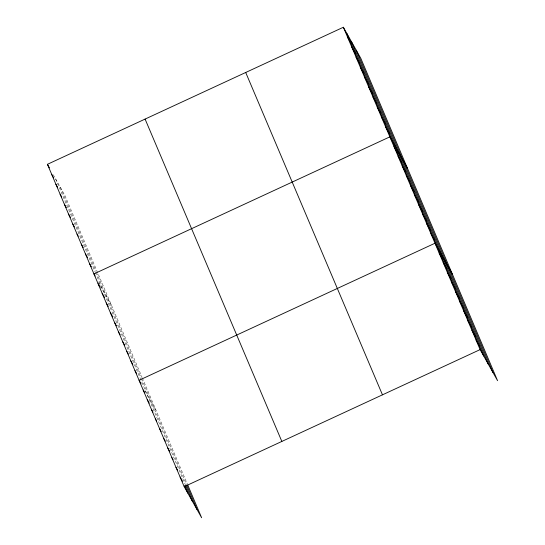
<?xml version="1.0" encoding="UTF-8"?>
<svg xmlns="http://www.w3.org/2000/svg" width="545" height="545" viewBox="0 0 545 545"><rect width="100%" height="100%" fill="white"/><g stroke="black" fill="none" stroke-linecap="round" stroke-linejoin="round"><path stroke-width="0.41" stroke-dasharray="2.73 2.04" d="M53.308 174.768L64.882 195.396L141.986 377.154M98.659 282.33L111.378 304.996M144.929 390.745L156.504 411.373M142.306 377.896L187.432 484.273M60.304 187.242L96.07 271.553M96.397 272.316L141.203 377.93M141.516 378.673L186.329 484.307M55.59 178.842L94.932 271.58M95.259 272.35L185.402 484.832M100.042 286.241L100.982 288.475"/><path stroke-width="0.82" d="M187.746 485.016L201.636 517.75L184.19 486.665L47.435 164.311L343.364 27.25L360.81 58.335L497.565 380.689L480.118 349.604L343.364 27.25M139.064 380.287L434.992 243.227L452.432 274.312M184.19 486.665L480.118 349.604M347.594 37.217L351.171 43.593M351.818 47.177L355.401 53.56M356.048 57.143L359.625 63.52M360.272 67.103L363.856 73.486M364.503 77.07L368.079 83.446M368.727 87.03L372.31 93.413M372.957 96.996L376.534 103.373M377.181 106.956L380.764 113.34M381.411 116.923L384.988 123.306M385.635 126.89L389.219 133.266M407.306 167.935L389.859 136.85L93.931 273.91L95.13 276.036M393.967 146.523L397.543 152.9M398.068 156.19L401.645 162.573M402.169 165.864L405.753 172.24M406.27 175.531L409.854 181.914M410.371 185.205L413.955 191.581M414.479 194.872L418.056 201.255M418.58 204.545L422.157 210.929M422.682 214.219L426.265 220.596M426.783 223.886L430.366 230.269M430.891 233.56L434.467 239.936M439.093 252.9L442.676 259.277M443.194 262.567L446.777 268.951M447.295 272.241L450.879 278.618M451.403 281.908L454.98 288.291M455.504 291.582L459.081 297.958M459.605 301.249L463.189 307.632M463.706 310.923L467.29 317.306M467.808 320.596L471.391 326.973M471.916 330.263L475.492 336.647M476.017 339.937L479.593 346.313M47.435 164.311L49.425 167.853M51.666 174.271L53.655 177.82M55.89 184.237L57.484 187.071M60.12 194.204L61.708 197.038M64.344 204.164L66.333 207.706M68.575 214.131L70.564 217.673M72.798 224.09L74.392 226.924M77.029 234.057L78.221 236.183M81.253 244.017L83.242 247.566M85.476 253.984L87.466 257.526M89.707 263.944L91.294 266.784M98.039 283.584L99.626 286.418M102.14 293.251L104.524 297.502M106.241 302.925L108.23 306.467M110.342 312.592L112.733 316.849M114.443 322.265L116.432 325.808M118.551 331.932L120.138 334.773M122.652 341.606L124.642 345.149M126.753 351.273L128.347 354.114M130.855 360.947L132.844 364.489M134.956 370.614L136.55 373.454M139.459 380.996L141.053 383.83M143.165 389.961L144.752 392.795M147.266 399.628L149.255 403.171M151.367 409.302L152.961 412.136M155.475 418.969L156.667 421.094M159.576 428.643L161.163 431.477M163.677 438.309L165.271 441.15M167.778 447.983L169.767 451.526M171.879 457.65L173.078 459.782M175.987 467.324L177.575 470.158M180.088 476.991L182.473 481.249M356.232 50.181L492.987 372.535M351.518 41.781L488.272 364.135M346.947 33.633L483.701 355.987M245.706 72.478L382.461 394.832M145.093 119.083L281.847 441.436M186.642 485.05L197.058 509.595M185.716 485.575L192.344 501.196M184.612 485.609L187.773 493.048"/></g></svg>
